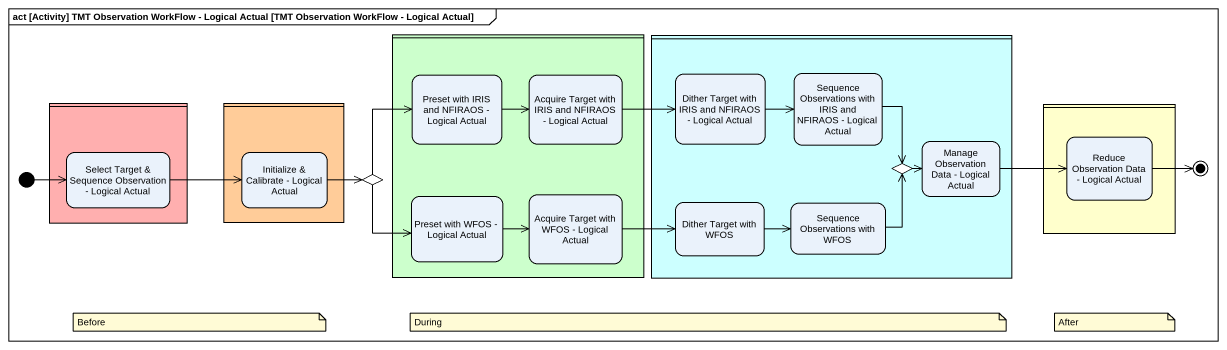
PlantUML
@startuml
mainframe act [Activity] TMT Observation WorkFlow - Logical Actual [TMT Observation WorkFlow - Logical Actual]
hide empty description
state " " as lane1 <<partition>> #CCFFCC {
  state "Preset with IRIS and NFIRAOS - Logical Actual" as Preset_with_IRIS_and
  state "Acquire Target with IRIS and NFIRAOS - Logical Actual" as Acquire_Target_with_IRIS
  state "Preset with WFOS - Logical Actual" as Preset_with_WFOS_Logical
  state "Acquire Target with WFOS - Logical Actual" as Acquire_Target_with_WFOS
}
state " " as lane2 <<partition>> #CCFFFF {
  state "Dither Target with IRIS and NFIRAOS - Logical Actual" as Dither_Target_with_IRIS_and
  state "Sequence Observations with IRIS and NFIRAOS - Logical Actual" as Sequence_Observations_with
  state "Manage Observation Data - Logical Actual" as Manage_Observation_Data
  state choice2 <<choice>>
  state "Dither Target with WFOS" as Dither_Target_with_WFOS
  state "Sequence Observations with WFOS" as Sequence_Observations_with_2
}
state " " as lane3 <<partition>> #FFAFAF {
  state "Select Target & Sequence Observation - Logical Actual" as Select_Target_Sequence
}
state " " as lane4 <<partition>> #FFCC99 {
  state "Initialize & Calibrate - Logical Actual" as Initialize_Calibrate
}
state " " as lane5 <<partition>> #FFFFCC {
  state "Reduce Observation Data - Logical Actual" as Reduce_Observation_Data
}
state final1 <<end>>
state initial1 <<start>>
state choice1 <<choice>>
Preset_with_IRIS_and -right-> Acquire_Target_with_IRIS
Acquire_Target_with_IRIS -right-> Dither_Target_with_IRIS_and
Dither_Target_with_IRIS_and -right-> Sequence_Observations_with
Sequence_Observations_with --> choice2
Select_Target_Sequence -right-> Initialize_Calibrate
Initialize_Calibrate -right-> choice1
Manage_Observation_Data -right-> Reduce_Observation_Data
Reduce_Observation_Data -right-> final1
initial1 -right-> Select_Target_Sequence
choice1 -up-> Preset_with_IRIS_and
choice1 -right-> Preset_with_WFOS_Logical
Preset_with_WFOS_Logical -right-> Acquire_Target_with_WFOS
Acquire_Target_with_WFOS -right-> Dither_Target_with_WFOS
choice2 -right-> Manage_Observation_Data
Dither_Target_with_WFOS -right-> Sequence_Observations_with_2
Sequence_Observations_with_2 -up-> choice2
note as N1
  Before
end note
note as N2
  During
end note
note as N3
  After
end note
@enduml
